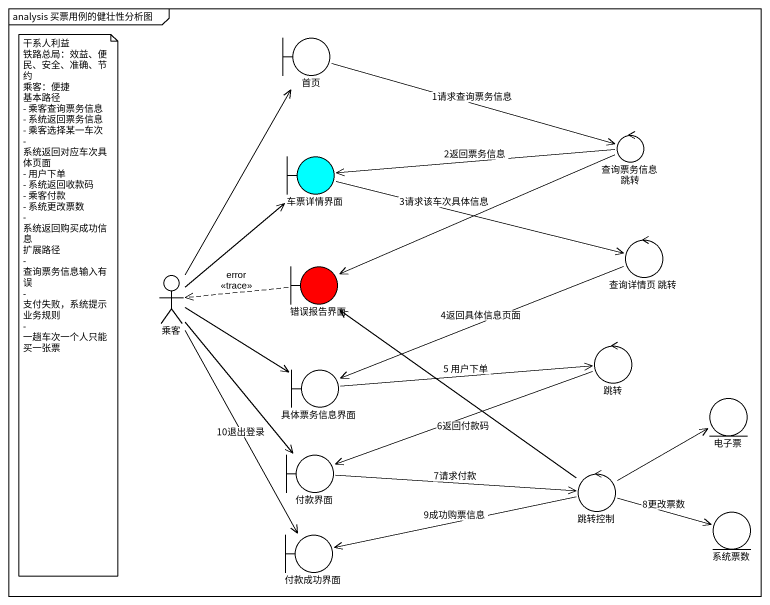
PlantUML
@startuml
mainframe analysis 买票用例的健壮性分析图
boundary 首页
control "查询票务信息 跳转" as 查询票务信息_跳转
boundary 车票详情界面 #00FFFF
boundary 错误报告界面 #FF0000
control "查询详情页 跳转" as 查询详情页_跳转
actor 乘客
control 跳转
boundary 具体票务信息界面
entity 电子票
boundary 付款界面
control 跳转控制
boundary 付款成功界面
entity 系统票数
首页 -right-> 查询票务信息_跳转 : 1请求查询票务信息
查询票务信息_跳转 -left-> 车票详情界面 : 2返回票务信息
查询票务信息_跳转 -left-> 错误报告界面
车票详情界面 -right-> 查询详情页_跳转 : 3请求该车次具体信息
错误报告界面 .left.> 乘客 : error\n<<trace>>
查询详情页_跳转 -left-> 具体票务信息界面 : 4返回具体信息页面
乘客 -up-> 首页
乘客 -up-> 车票详情界面
乘客 -right-> 具体票务信息界面
乘客 --> 付款界面
乘客 --> 付款成功界面 : 10退出登录
跳转 -left-> 付款界面 : 6返回付款码
具体票务信息界面 -right-> 跳转 : 5 用户下单
付款界面 -right-> 跳转控制 : 7请求付款
跳转控制 -up-> 错误报告界面
跳转控制 -right-> 电子票
跳转控制 -left-> 付款成功界面 : 9成功购票信息
跳转控制 -right-> 系统票数 : 8更改票数
note as N1
  干系人利益
  铁路总局：效益、便民、安全、准确、节约
  乘客：便捷
  基本路径
  - 乘客查询票务信息
  - 系统返回票务信息
  - 乘客选择某一车次
  - 系统返回对应车次具体页面
  - 用户下单
  - 系统返回收款码
  - 乘客付款
  - 系统更改票数
  - 系统返回购买成功信息
  扩展路径
  - 查询票务信息输入有误
  - 支付失败，系统提示
  业务规则
  - 一趟车次一个人只能买一张票
end note
@enduml
